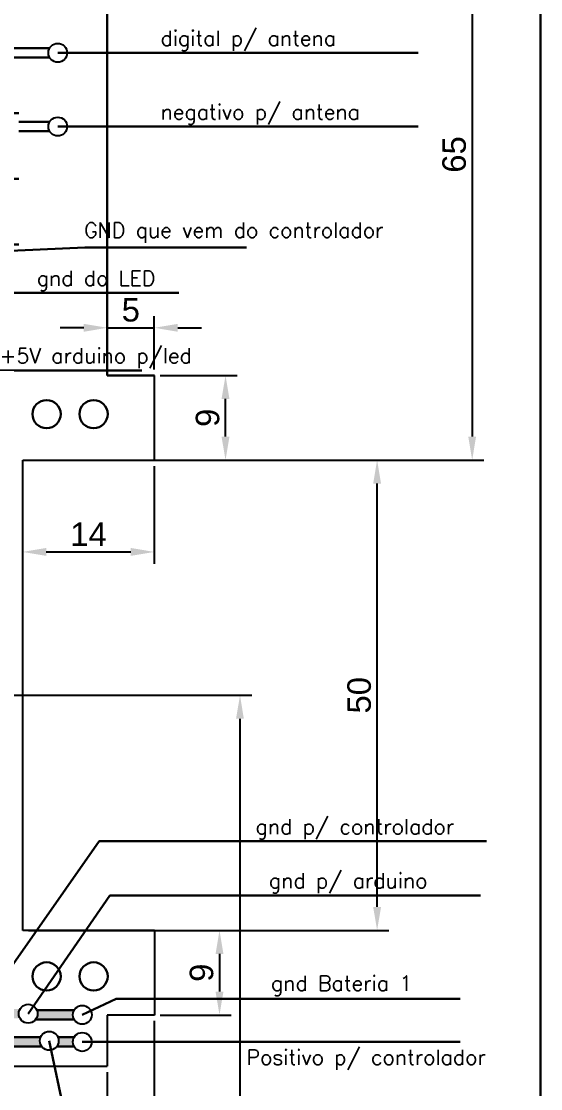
# Model space of a CAD drawing. Header units: millimetres. Extents: x -2700 to -2171, y -729 to -455.
# Drawn here: x -2520 to -2464.8, y -634.6 to -521.1 of the extents above; entities that cross this region are included whole.
import ezdxf

# ---------------------------------------------------------------- set-up
doc = ezdxf.new("R2010")
doc.units = ezdxf.units.MM
doc.styles.add('200-R060', font='romans.shx', dxfattribs={"height": 30})
doc.styles.get("Standard").update_dxf_attribs({"font": 'arial.ttf'})
doc.dimstyles.new('ISO-25', dxfattribs={"dimtxt": 2.5, "dimasz": 2.5, "dimexe": 1.25, "dimexo": 0.625, "dimtad": 1, "dimtxsty": 'Standard', "dimcen": 2.5, "dimadec": 0, "dimazin": 0, "dimtfac": 1, "dimtmove": 0, "dimatfit": 3, "dimfxl": 1, "dimarcsym": 0})
pattern_1 = [(0, (0, 0), (0, 6.985), [5.08, -1.905]), (90, (0, 0), (-6.985, 4e-16), [5.08, -1.905])]

# ---------------------------------------------------------------- blocks, each defined once
blk = doc.blocks.new('*D6')
at = {"color": 0, "lineweight": -2, "transparency": 16777216}
for p, q in [((-2575.93, -592.75), (-2495.55, -592.75)), ((-2496.8, -595.25), (-2496.8, -680.25)), ((-2538.93, -682.75), (-2495.55, -682.75))]:
    blk.add_line(p, q, dxfattribs=at)
at = {"color": 0, "lineweight": 30, "transparency": 16777216}
for points in [[(-2497.22, -595.25), (-2496.39, -595.25), (-2496.8, -592.75)], [(-2497.22, -680.25), (-2496.39, -680.25), (-2496.8, -682.75)]]:
    blk.add_solid(points, dxfattribs=at)
at = {"layer": 'Defpoints', "color": 0, "lineweight": 30, "transparency": 16777216}
for p in [(-2576.56, -592.75), (-2539.56, -682.75), (-2496.8, -682.75)]:
    blk.add_point(p, dxfattribs=at)
at = {"color": 0, "lineweight": 30, "transparency": 16777216, "insert": (-2498.71, -637.75), "char_height": 2.5, "attachment_point": 5, "rotation": 90}
blk.add_mtext('90', dxfattribs=at)
blk = doc.blocks.new('*D11')
at = {"color": 0, "lineweight": -2, "transparency": 16777216}
for p, q in [((-2518.16, -617.75), (-2497.73, -617.75)), ((-2498.98, -620.25), (-2498.98, -624.25)), ((-2505.28, -626.75), (-2497.73, -626.75))]:
    blk.add_line(p, q, dxfattribs=at)
at = {"color": 0, "lineweight": 30, "transparency": 16777216}
for points in [[(-2499.4, -620.25), (-2498.56, -620.25), (-2498.98, -617.75)], [(-2499.4, -624.25), (-2498.56, -624.25), (-2498.98, -626.75)]]:
    blk.add_solid(points, dxfattribs=at)
at = {"layer": 'Defpoints', "color": 0, "lineweight": 30, "transparency": 16777216}
for p in [(-2518.79, -617.75), (-2505.91, -626.75), (-2498.98, -626.75)]:
    blk.add_point(p, dxfattribs=at)
at = {"color": 0, "lineweight": 30, "transparency": 16777216, "insert": (-2500.88, -622.25), "char_height": 2.5, "attachment_point": 5, "rotation": 90}
blk.add_mtext('9', dxfattribs=at)
blk = doc.blocks.new('*D12')
at = {"color": 0, "lineweight": -2, "transparency": 16777216}
for p, q in [((-2519.28, -567.75), (-2480.97, -567.75)), ((-2482.22, -615.25), (-2482.22, -570.25)), ((-2519.28, -617.75), (-2480.97, -617.75))]:
    blk.add_line(p, q, dxfattribs=at)
at = {"color": 0, "lineweight": 30, "transparency": 16777216}
for points in [[(-2482.64, -570.25), (-2481.8, -570.25), (-2482.22, -567.75)], [(-2482.64, -615.25), (-2481.8, -615.25), (-2482.22, -617.75)]]:
    blk.add_solid(points, dxfattribs=at)
at = {"layer": 'Defpoints', "color": 0, "lineweight": 30, "transparency": 16777216}
for p in [(-2519.91, -567.75), (-2482.22, -567.75), (-2519.91, -617.75)]:
    blk.add_point(p, dxfattribs=at)
at = {"color": 0, "lineweight": 30, "transparency": 16777216, "insert": (-2484.12, -592.75), "char_height": 2.5, "attachment_point": 5, "rotation": 90}
blk.add_mtext('50', dxfattribs=at)
blk = doc.blocks.new('*D13')
at = {"color": 0, "lineweight": -2, "transparency": 16777216}
for p, q in [((-2510.28, -502.75), (-2470.86, -502.75)), ((-2472.11, -505.25), (-2472.11, -565.25)), ((-2505.28, -567.75), (-2470.86, -567.75))]:
    blk.add_line(p, q, dxfattribs=at)
at = {"color": 0, "lineweight": 30, "transparency": 16777216}
for points in [[(-2472.53, -505.25), (-2471.7, -505.25), (-2472.11, -502.75)], [(-2472.53, -565.25), (-2471.7, -565.25), (-2472.11, -567.75)]]:
    blk.add_solid(points, dxfattribs=at)
at = {"layer": 'Defpoints', "color": 0, "lineweight": 30, "transparency": 16777216}
for p in [(-2510.91, -502.75), (-2505.91, -567.75), (-2472.11, -567.75)]:
    blk.add_point(p, dxfattribs=at)
at = {"color": 0, "lineweight": 30, "transparency": 16777216, "insert": (-2474.02, -535.25), "char_height": 2.5, "attachment_point": 5, "rotation": 90}
blk.add_mtext('65', dxfattribs=at)
blk = doc.blocks.new('*D17')
at = {"color": 0, "lineweight": -2, "transparency": 16777216}
for p, q in [((-2519.91, -568.38), (-2519.91, -578.76)), ((-2505.91, -568.38), (-2505.91, -578.76)), ((-2517.41, -577.51), (-2508.41, -577.51))]:
    blk.add_line(p, q, dxfattribs=at)
at = {"color": 0, "lineweight": 30, "transparency": 16777216}
for points in [[(-2517.41, -577.09), (-2517.41, -577.93), (-2519.91, -577.51)], [(-2508.41, -577.09), (-2508.41, -577.93), (-2505.91, -577.51)]]:
    blk.add_solid(points, dxfattribs=at)
at = {"layer": 'Defpoints', "color": 0, "lineweight": 30, "transparency": 16777216}
for p in [(-2519.91, -567.75), (-2505.91, -567.75), (-2505.91, -577.51)]:
    blk.add_point(p, dxfattribs=at)
at = {"color": 0, "lineweight": 30, "transparency": 16777216, "insert": (-2512.91, -575.63), "char_height": 2.5, "attachment_point": 5}
blk.add_mtext('14', dxfattribs=at)
blk = doc.blocks.new('*D18')
at = {"color": 0, "lineweight": -2, "transparency": 16777216}
for p, q in [((-2540.91, -632.83), (-2540.91, -644.81)), ((-2510.91, -632.83), (-2510.91, -644.81)), ((-2538.41, -643.56), (-2513.41, -643.56))]:
    blk.add_line(p, q, dxfattribs=at)
at = {"color": 0, "lineweight": 30, "transparency": 16777216}
for points in [[(-2538.41, -643.14), (-2538.41, -643.98), (-2540.91, -643.56)], [(-2513.41, -643.14), (-2513.41, -643.98), (-2510.91, -643.56)]]:
    blk.add_solid(points, dxfattribs=at)
at = {"layer": 'Defpoints', "color": 0, "lineweight": 30, "transparency": 16777216}
for p in [(-2540.91, -632.2), (-2510.91, -632.2), (-2510.91, -643.56)]:
    blk.add_point(p, dxfattribs=at)
at = {"color": 0, "lineweight": 30, "transparency": 16777216, "insert": (-2525.91, -641.66), "char_height": 2.5, "attachment_point": 5}
blk.add_mtext('30', dxfattribs=at)
blk = doc.blocks.new('*D29')
at = {"color": 0, "lineweight": -2, "transparency": 16777216}
for p, q in [((-2510.91, -558.13), (-2510.91, -552.43)), ((-2505.91, -558.13), (-2505.91, -552.43)), ((-2513.41, -553.68), (-2515.91, -553.68)), ((-2510.91, -553.68), (-2505.91, -553.68)), ((-2503.41, -553.68), (-2500.91, -553.68))]:
    blk.add_line(p, q, dxfattribs=at)
at = {"color": 0, "lineweight": 30, "transparency": 16777216}
for points in [[(-2513.41, -553.26), (-2513.41, -554.1), (-2510.91, -553.68)], [(-2503.41, -553.26), (-2503.41, -554.1), (-2505.91, -553.68)]]:
    blk.add_solid(points, dxfattribs=at)
at = {"layer": 'Defpoints', "color": 0, "lineweight": 30, "transparency": 16777216}
for p in [(-2505.91, -553.68), (-2510.91, -558.75), (-2505.91, -558.75)]:
    blk.add_point(p, dxfattribs=at)
at = {"color": 0, "lineweight": 30, "transparency": 16777216, "insert": (-2508.41, -551.78), "char_height": 2.5, "attachment_point": 5}
blk.add_mtext('5', dxfattribs=at)
blk = doc.blocks.new('*D31')
at = {"color": 0, "lineweight": -2, "transparency": 16777216}
for p, q in [((-2505.28, -558.75), (-2497.09, -558.75)), ((-2498.34, -565.25), (-2498.34, -561.25)), ((-2505.28, -567.75), (-2497.09, -567.75))]:
    blk.add_line(p, q, dxfattribs=at)
at = {"color": 0, "lineweight": 30, "transparency": 16777216}
for points in [[(-2498.76, -561.25), (-2497.92, -561.25), (-2498.34, -558.75)], [(-2498.76, -565.25), (-2497.92, -565.25), (-2498.34, -567.75)]]:
    blk.add_solid(points, dxfattribs=at)
at = {"layer": 'Defpoints', "color": 0, "lineweight": 30, "transparency": 16777216}
for p in [(-2505.91, -558.75), (-2498.34, -558.75), (-2505.91, -567.75)]:
    blk.add_point(p, dxfattribs=at)
at = {"color": 0, "lineweight": 30, "transparency": 16777216, "insert": (-2500.24, -563.25), "char_height": 2.5, "attachment_point": 5, "rotation": 90}
blk.add_mtext('9', dxfattribs=at)
blk = doc.blocks.new('*D34')
at = {"color": 0, "lineweight": -2, "transparency": 16777216}
for p, q in [((-2505.91, -627.38), (-2505.91, -640.45)), ((-2510.91, -632.83), (-2510.91, -640.45)), ((-2513.41, -639.2), (-2515.91, -639.2)), ((-2505.91, -639.2), (-2510.91, -639.2)), ((-2503.41, -639.2), (-2500.91, -639.2))]:
    blk.add_line(p, q, dxfattribs=at)
at = {"color": 0, "lineweight": 30, "transparency": 16777216}
for points in [[(-2513.41, -638.79), (-2513.41, -639.62), (-2510.91, -639.2)], [(-2503.41, -638.79), (-2503.41, -639.62), (-2505.91, -639.2)]]:
    blk.add_solid(points, dxfattribs=at)
at = {"layer": 'Defpoints', "color": 0, "lineweight": 30, "transparency": 16777216}
for p in [(-2505.91, -626.75), (-2510.91, -632.2), (-2510.91, -639.2)]:
    blk.add_point(p, dxfattribs=at)
at = {"color": 0, "lineweight": 30, "transparency": 16777216, "insert": (-2508.41, -637.31), "char_height": 2.5, "attachment_point": 5}
blk.add_mtext('5', dxfattribs=at)

msp = doc.modelspace()

# ---------------------------------------------------------------- hatches: boundary and pattern name
at = {"lineweight": 30}
h = msp.add_hatch(dxfattribs=at)
h.set_pattern_fill('ANGLE', color=2)
h.set_pattern_definition(pattern_1)
h.paths.add_polyline_path([(-2517.177, -524.44, -0.1316527), (-2517.043, -523.94), (-2567.098, -523.94, -0.1316527), (-2566.964, -524.44, -0.1316527), (-2567.098, -524.94), (-2517.043, -524.94, -0.1316527)])
h = msp.add_hatch(dxfattribs=at)
h.set_pattern_fill('ANGLE', color=2)
h.set_pattern_definition(pattern_1)
h.paths.add_polyline_path([(-2526.909, -550.844), (-2527.909, -551.012), (-2527.909, -553.154), (-2540.65, -553.154), (-2542.638, -553.488, -0.0416687), (-2542.624, -553.654, -0.1316527), (-2542.758, -554.154), (-2527.909, -554.154), (-2527.909, -557.874), (-2526.909, -558.018)])
h.paths.add_polyline_path([(-2526.909, -546.585), (-2520.313, -546.585), (-2520.313, -545.46), (-2521.313, -545.505), (-2521.313, -545.585), (-2523.085, -545.585), (-2527.909, -545.802), (-2527.909, -551.012), (-2526.909, -550.844)])
h.paths.add_polyline_path([(-2520.313, -537.68), (-2520.313, -532.786), (-2517.043, -532.786, -0.1316527), (-2517.177, -532.286, -0.1316527), (-2517.043, -531.786), (-2520.313, -531.786), (-2520.313, -527.251), (-2571.916, -527.251), (-2573.321, -528.251), (-2563.418, -528.251), (-2563.418, -531.925), (-2562.418, -532.023), (-2562.418, -528.251), (-2521.313, -528.251), (-2521.313, -545.505), (-2520.313, -545.46)])
h.paths.add_polyline_path([(-2523.085, -545.585), (-2527.909, -545.585), (-2527.909, -545.802)], flags=17)
h.paths.add_polyline_path([(-2526.909, -558.018), (-2527.909, -557.874), (-2527.909, -565.283), (-2526.909, -565.283)])
h.paths.add_polyline_path([(-2528.909, -557.73), (-2529.909, -557.587), (-2529.909, -565.283), (-2528.909, -565.283)])
h.paths.add_polyline_path([(-2528.909, -556.298), (-2538.868, -556.298), (-2531.916, -557.298), (-2529.909, -557.298), (-2529.909, -557.587), (-2528.909, -557.73)], flags=17)
h.paths.add_polyline_path([(-2538.868, -556.298), (-2548.226, -556.298), (-2548.226, -554.952), (-2549.226, -554.808), (-2549.226, -556.298), (-2560.652, -556.298), (-2567.35, -556.298), (-2566.313, -557.298), (-2531.916, -557.298)])
h.paths.add_polyline_path([(-2548.226, -551.863), (-2549.226, -551.863), (-2549.226, -553.154), (-2556.383, -553.154, -0.1316527), (-2556.249, -553.654, -0.0357306), (-2556.259, -553.796), (-2553.773, -554.154), (-2549.226, -554.154), (-2549.226, -554.808), (-2548.226, -554.952)])
h.paths.add_polyline_path([(-2556.259, -553.796, -0.0954729), (-2556.383, -554.154), (-2553.773, -554.154)])
h = msp.add_hatch(color=2, dxfattribs=at)
h.dxf.hatch_style = 1
h.paths.add_polyline_path([(-2514.435, -627.23, -0.1316527), (-2514.569, -626.73, -0.1316527), (-2514.435, -626.23), (-2518.401, -626.23, -0.0973974), (-2518.326, -626.609, -0.1691958), (-2518.543, -627.23)])
h.paths.add_polyline_path([(-2521.661, -626.109), (-2521.661, -623.983, -0.2679496), (-2522.661, -623.983), (-2522.661, -627.109), (-2520.193, -627.109, -0.1316527), (-2520.326, -626.609, -0.1316527), (-2520.193, -626.109)])
h.paths.add_polyline_path([(-2517.867, -630.11, -0.1691958), (-2518.083, -629.489, -0.0973974), (-2518.009, -629.11), (-2521.971, -629.11, -0.0973974), (-2521.896, -629.489, -0.1691958), (-2522.113, -630.11)])
h.paths.add_polyline_path([(-2514.435, -630.11, -0.1316527), (-2514.569, -629.61, -0.1316527), (-2514.435, -629.11), (-2516.158, -629.11, -0.0973974), (-2516.083, -629.489, -0.1691958), (-2516.3, -630.11)])
h.paths.add_polyline_path([(-2538.407, -619.673), (-2536.853, -619.673, -0.1316527), (-2536.987, -619.173, -0.1316527), (-2536.853, -618.673), (-2537.407, -618.673), (-2537.407, -608.335), (-2536.853, -608.335, -0.1316527), (-2536.987, -607.835, -0.1316527), (-2536.853, -607.335), (-2538.407, -607.335)])

# ---------------------------------------------------------------- linework, layer by layer
at = {"color": 5, "lineweight": 30}
for q in [(-2510.907, -502.752), (-2505.907, -558.754)]:
    msp.add_line((-2510.907, -558.754), q, dxfattribs=at)
at = {"color": 2, "lineweight": 30}
for p, q in [((-2567.098, -523.94), (-2517.043, -523.94)), ((-2567.098, -524.94), (-2517.043, -524.94)), ((-2520.313, -531.786), (-2517.043, -531.786)), ((-2520.313, -532.786), (-2517.043, -532.786)), ((-2514.435, -626.23), (-2518.401, -626.23)), ((-2514.435, -627.23), (-2518.543, -627.23)), ((-2518.009, -629.11), (-2521.971, -629.11)), ((-2514.435, -629.11), (-2516.158, -629.11)), ((-2517.867, -630.11), (-2522.113, -630.11)), ((-2514.435, -630.11), (-2516.3, -630.11))]:
    msp.add_line(p, q, dxfattribs=at)
at = {"color": 1, "lineweight": 30}
for p, q in [((-2516.177, -524.44), (-2477.843, -524.44)), ((-2516.177, -532.286), (-2477.843, -532.286)), ((-2577.483, -548.037), (-2513.287, -545.143)), ((-2513.287, -545.143), (-2496.1, -545.143)), ((-2521.673, -549.963), (-2503.302, -549.963)), ((-2525.619, -558.204), (-2507.249, -558.204)), ((-2522.161, -623.117), (-2511.781, -608.261)), ((-2511.781, -608.261), (-2470.589, -608.261)), ((-2519.326, -626.609), (-2510.637, -614.032)), ((-2510.637, -614.032), (-2471.212, -614.032)), ((-2513.569, -626.73), (-2509.978, -625.021)), ((-2509.978, -625.021), (-2473.38, -625.021)), ((-2517.083, -629.489), (-2513.359, -647.085)), ((-2513.569, -629.61), (-2473.38, -629.61))]:
    msp.add_line(p, q, dxfattribs=at)
at = {"color": 5}
for p, q in [((-2505.907, -567.752), (-2505.907, -558.754)), ((-2519.907, -567.752), (-2505.907, -567.752)), ((-2519.907, -617.752), (-2519.907, -567.752)), ((-2505.907, -617.752), (-2519.907, -617.752)), ((-2505.907, -617.752), (-2505.907, -626.752)), ((-2505.907, -626.752), (-2510.907, -626.752)), ((-2510.907, -626.752), (-2510.907, -632.202)), ((-2540.907, -632.202), (-2510.907, -632.202))]:
    msp.add_line(p, q, dxfattribs=at)
at = {"color": 3, "lineweight": 30}
msp.add_lwpolyline([(-2699.964, -455.366), (-2464.831, -455.366), (-2464.831, -729.443), (-2699.964, -729.443)], close=True, dxfattribs=at)
at = {"color": 3}
for centre in [(-2516.177, -524.44), (-2516.177, -532.286), (-2519.326, -626.609), (-2513.569, -626.73), (-2517.083, -629.489), (-2513.569, -629.61)]:
    msp.add_circle(centre, 1, dxfattribs=at)
at = {"color": 5, "lineweight": 30}
for centre in [(-2517.367, -562.862), (-2512.367, -562.862), (-2517.367, -622.642), (-2512.367, -622.642)]:
    msp.add_circle(centre, 1.5, dxfattribs=at)

# ---------------------------------------------------------------- texts
at = {"color": 2, "style": '200-R060'}
for s, p in [('digital p/ antena', (-2505.237, -523.692)), ('negativo p/ antena', (-2505.237, -531.538)), ('GND que vem do controlador', (-2513.368, -544.098)), ('gnd do LED', (-2518.403, -549.216)), ('+5V arduino p/led', (-2522.349, -557.456)), ('gnd p/ controlador', (-2495.139, -607.523)), ('gnd p/ arduino', (-2493.724, -613.264)), ('gnd Bateria 1', (-2493.503, -624.172)), ('Positivo p/ controlador', (-2496.101, -632.042))]:
    msp.add_text(s, height=1.6, dxfattribs=at).set_placement(p)

# ---------------------------------------------------------------- dimensions: what is measured, and where the dimension line sits
at = {"color": 4, "lineweight": 30}
for base, p1, p2, picture, middle in [((-2472.114, -567.752), (-2510.907, -502.752), (-2505.907, -567.752), '*D13', (-2474.016, -535.252)), ((-2498.339, -558.754), (-2505.907, -567.752), (-2505.907, -558.754), '*D31', (-2500.24, -563.253)), ((-2482.22, -567.752), (-2519.907, -617.752), (-2519.907, -567.752), '*D12', (-2484.121, -592.752)), ((-2496.804, -682.752), (-2576.559, -592.752), (-2539.559, -682.752), '*D6', (-2498.705, -637.752)), ((-2498.98, -626.752), (-2518.787, -617.752), (-2505.907, -626.752), '*D11', (-2500.882, -622.252))]:
    dim = msp.add_linear_dim(base=base, p1=p1, p2=p2, angle=90, dimstyle='ISO-25', override={"dimarcsym": 2}, dxfattribs=at)
    dim.commit()
    dim.dimension.update_dxf_attribs({"geometry": picture, "text_midpoint": middle})
for base, p1, p2, picture, middle in [((-2505.907, -553.681), (-2510.907, -558.754), (-2505.907, -558.754), '*D29', (-2508.407, -551.785)), ((-2505.907, -577.511), (-2519.907, -567.752), (-2505.907, -567.752), '*D17', (-2512.907, -575.631)), ((-2510.907, -639.203), (-2505.907, -626.752), (-2510.907, -632.202), '*D34', (-2508.407, -637.307)), ((-2510.907, -643.561), (-2540.907, -632.202), (-2510.907, -632.202), '*D18', (-2525.907, -641.658))]:
    dim = msp.add_linear_dim(base=base, p1=p1, p2=p2, dimstyle='ISO-25', override={"dimarcsym": 2}, dxfattribs=at)
    dim.commit()
    dim.dimension.update_dxf_attribs({"geometry": picture, "text_midpoint": middle})

doc.saveas('drawing.dxf')
